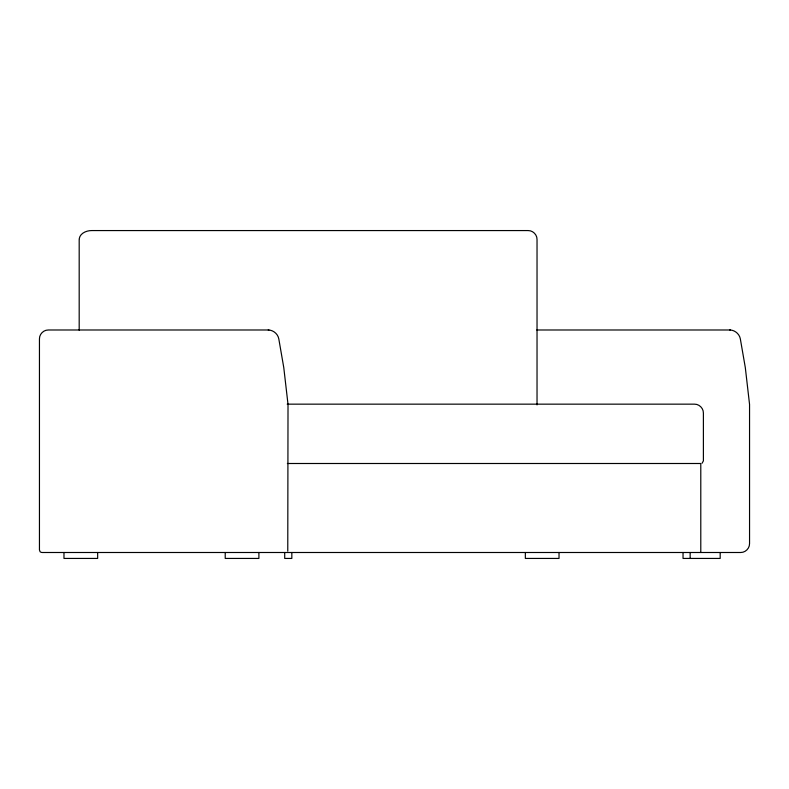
<?xml version="1.0" encoding="UTF-8"?>
<svg xmlns="http://www.w3.org/2000/svg" width="789" height="789" viewBox="0 0 789 789"><rect width="100%" height="100%" fill="white"/><g stroke="black" fill="none" stroke-linecap="round" stroke-linejoin="round"><path stroke-width="1.18" d="M79.225 238.771C80.143 233.08 86.612 230.516 91.78 230.566L528.137 230.566C532.891 230.457 537.151 234.708 537.033 239.471L537.033 404.905M287.768 551.186L288.015 404.372L283.774 367.595L278.803 338.885C277.925 333.954 273.241 330.009 268.23 329.989L48.346 329.989C43.592 329.871 39.332 334.132 39.45 338.885L39.45 549.894L40.131 551.827L41.58 552.468M702.082 463.251L703.394 460.884L703.394 413.061C703.512 408.298 699.251 404.047 694.498 404.155L287.196 404.155M536.806 329.989L729.766 329.989C734.776 330.009 739.461 333.954 740.338 338.885L745.309 367.595L749.55 404.372L749.55 543.601C749.668 548.355 745.408 552.616 740.654 552.497L42.054 552.497M287.364 463.498L700.79 463.498L700.79 552.497M729.766 329.989L730.476 330.009M268.23 329.989L268.941 330.009M720.179 552.497L720.179 558.434L683.037 558.434L683.037 552.497M690.158 552.497L690.158 558.434M559.026 552.497L559.026 558.434L525.346 558.434L525.346 552.497M291.831 552.497L291.831 558.434L284.711 558.434L284.711 552.497M258.9 552.497L258.9 558.434L225.22 558.434L225.22 552.497M97.658 552.497L97.658 558.434L63.978 558.434L63.978 552.497M79.186 239.471L79.186 330.147"/></g></svg>
